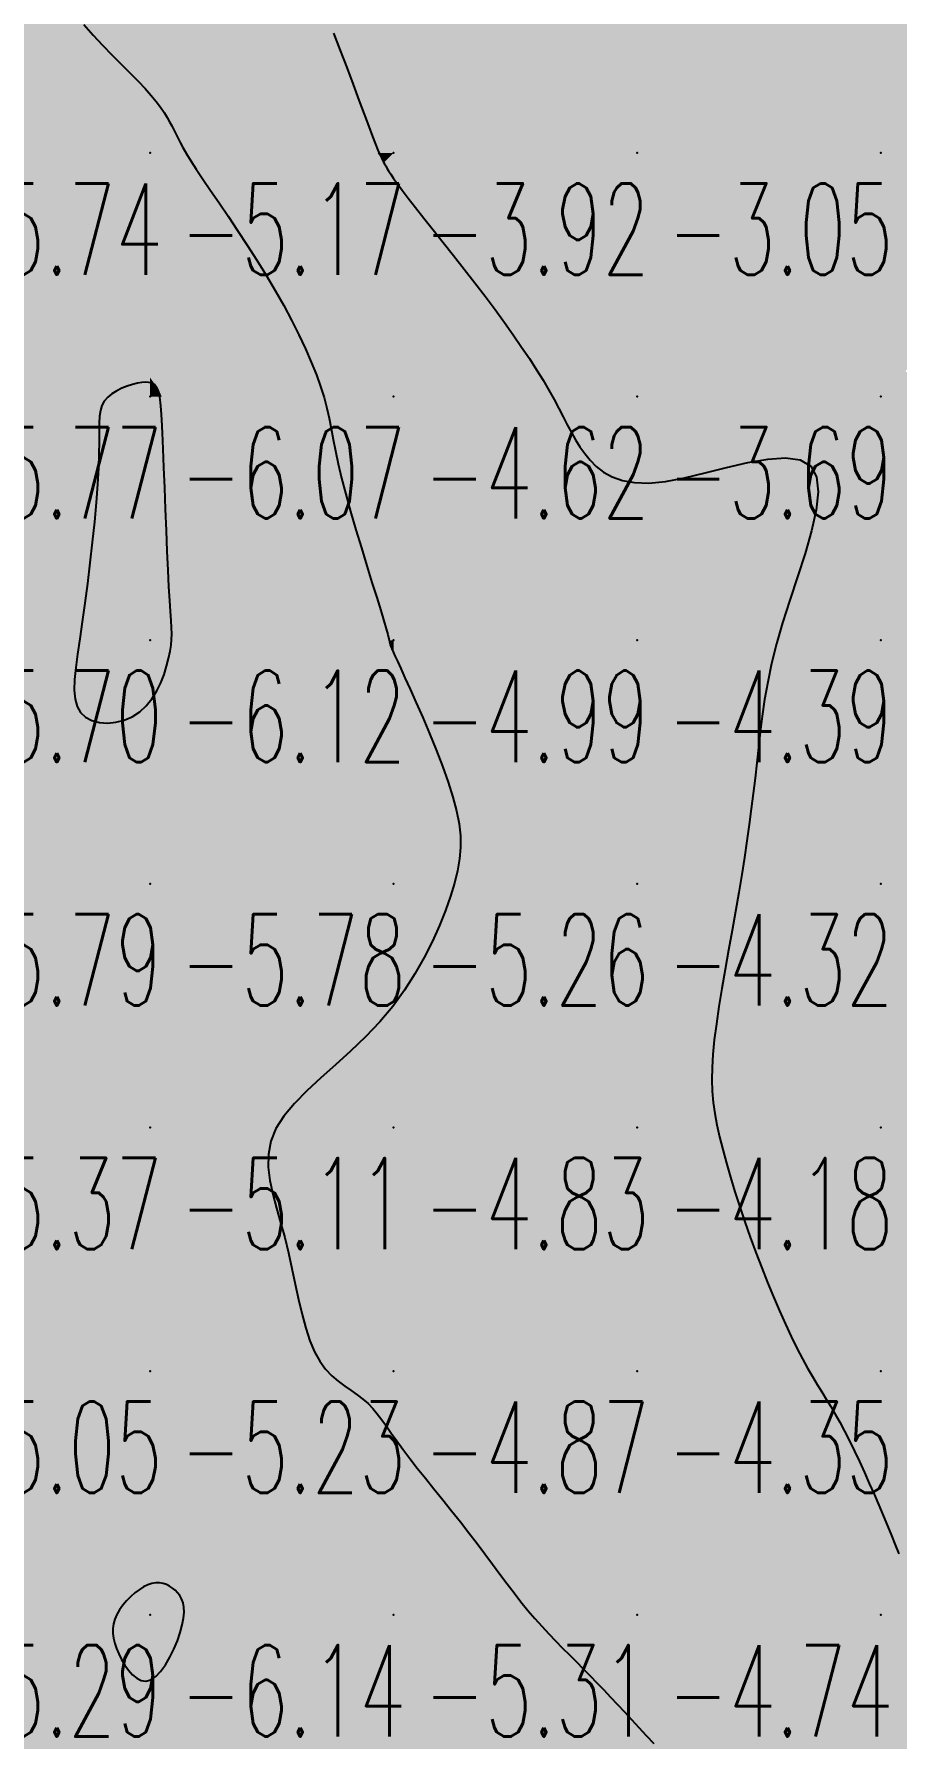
# Model space of a CAD drawing. Header units: millimetres. Extents: x 88261 to 90953, y 390274 to 392322.
# Drawn here: x 90015.5 to 90050.9, y 391822.1 to 391892.1 of the extents above; entities that cross this region are included whole.
import ezdxf
from ezdxf.enums import TextEntityAlignment as Align

# ---------------------------------------------------------------- set-up
doc = ezdxf.new("R2010")
doc.units = ezdxf.units.MM
doc.header["$LTSCALE"] = 25
for name, color, linetype in [('CN_03_00', 7, 'Continuous'), ('CN_04_00', 242, 'Continuous'), ('COTEAlt', 7, 'Continuous'), ('TN_COLORIAGE', 7, 'Continuous')]:
    doc.layers.add(name, color=color, linetype=linetype)
doc.styles.add('Simplex 1.0', font='Simplex.shx', dxfattribs={"width": 0.99, "height": 2.5})
doc.styles.get("Standard").update_dxf_attribs({"font": 'times.ttf'})

# ---------------------------------------------------------------- blocks, each defined once
blk = doc.blocks.new('COTE')
at = {"color": 0}
blk.add_point((0, 0), dxfattribs=at)
at = {"layer": 'COTEAlt'}
blk.add_attdef('ALT', text='', height=3.75, dxfattribs=at).set_placement((1.25, -1.25), align=Align.TOP_LEFT)

msp = doc.modelspace()

# ---------------------------------------------------------------- linework, layer by layer
at = {"layer": 'CN_03_00', "elevation": -4, "flags": 128}
msp.add_lwpolyline([(90027.784, 391892.158), (90028.06, 391891.449), (90028.329, 391890.741), (90028.585, 391890.055), (90028.823, 391889.409), (90029.038, 391888.826), (90029.225, 391888.324), (90029.379, 391887.917), (90029.503, 391887.599), (90029.603, 391887.356), (90029.682, 391887.174), (90029.745, 391887.039), (90029.796, 391886.939), (90029.84, 391886.859), (90029.881, 391886.787), (90029.925, 391886.709), (90029.977, 391886.617), (90030.044, 391886.506), (90030.133, 391886.366), (90030.251, 391886.191), (90030.405, 391885.974), (90030.601, 391885.708), (90030.846, 391885.386), (90031.144, 391885.003), (90031.489, 391884.566), (90031.871, 391884.085), (90032.281, 391883.569), (90032.708, 391883.029), (90033.145, 391882.473), (90033.58, 391881.912), (90034.005, 391881.355), (90034.412, 391880.811), (90034.798, 391880.281), (90035.162, 391879.769), (90035.504, 391879.274), (90035.822, 391878.799), (90036.115, 391878.344), (90036.382, 391877.911), (90036.623, 391877.501), (90036.838, 391877.115), (90037.031, 391876.751), (90037.209, 391876.407), (90037.378, 391876.08), (90037.545, 391875.768), (90037.716, 391875.469), (90037.897, 391875.179), (90038.095, 391874.897), (90038.316, 391874.623), (90038.571, 391874.365), (90038.871, 391874.134), (90039.225, 391873.94), (90039.645, 391873.794), (90040.141, 391873.708), (90040.724, 391873.692), (90041.406, 391873.757), (90042.187, 391873.905), (90043.037, 391874.107), (90043.916, 391874.327), (90044.786, 391874.528), (90045.605, 391874.671), (90046.336, 391874.72), (90046.938, 391874.639), (90047.371, 391874.389), (90047.609, 391873.946), (90047.672, 391873.331), (90047.593, 391872.579), (90047.404, 391871.724), (90047.139, 391870.8), (90046.831, 391869.841), (90046.512, 391868.881), (90046.216, 391867.954), (90045.967, 391867.086), (90045.767, 391866.277), (90045.607, 391865.519), (90045.48, 391864.804), (90045.379, 391864.123), (90045.297, 391863.468), (90045.225, 391862.83), (90045.158, 391862.203), (90045.088, 391861.578), (90045.013, 391860.951), (90044.933, 391860.316), (90044.847, 391859.669), (90044.753, 391859.007), (90044.65, 391858.324), (90044.538, 391857.616), (90044.415, 391856.878), (90044.281, 391856.11), (90044.141, 391855.32), (90043.998, 391854.521), (90043.857, 391853.726), (90043.724, 391852.947), (90043.603, 391852.197), (90043.498, 391851.487), (90043.414, 391850.831), (90043.356, 391850.237), (90043.323, 391849.696), (90043.316, 391849.196), (90043.332, 391848.723), (90043.373, 391848.265), (90043.436, 391847.809), (90043.522, 391847.343), (90043.631, 391846.853), (90043.761, 391846.33), (90043.91, 391845.777), (90044.078, 391845.197), (90044.261, 391844.598), (90044.459, 391843.983), (90044.67, 391843.359), (90044.892, 391842.731), (90045.123, 391842.103), (90045.361, 391841.482), (90045.604, 391840.873), (90045.849, 391840.28), (90046.094, 391839.709), (90046.337, 391839.166), (90046.576, 391838.654), (90046.807, 391838.179), (90047.029, 391837.748), (90047.239, 391837.361), (90047.44, 391837.012), (90047.633, 391836.69), (90047.822, 391836.385), (90048.007, 391836.088), (90048.192, 391835.787), (90048.378, 391835.474), (90048.569, 391835.137), (90048.765, 391834.77), (90048.966, 391834.375), (90049.169, 391833.957), (90049.373, 391833.524), (90049.577, 391833.079), (90049.777, 391832.63), (90049.974, 391832.18), (90050.164, 391831.737), (90050.346, 391831.305), (90050.521, 391830.886), (90050.686, 391830.484), (90050.843, 391830.1), (90050.99, 391829.737)], dxfattribs=at)
at = {"layer": 'CN_03_00', "elevation": -6, "flags": 128}
for points in [[(90020.095, 391864.545), (90020.327, 391864.835), (90020.524, 391865.156), (90020.689, 391865.494), (90020.823, 391865.838), (90020.931, 391866.176), (90021.013, 391866.495), (90021.073, 391866.784), (90021.112, 391867.035), (90021.134, 391867.266), (90021.14, 391867.497), (90021.134, 391867.751), (90021.117, 391868.05), (90021.092, 391868.415), (90021.061, 391868.868), (90021.027, 391869.431), (90020.992, 391870.116), (90020.957, 391870.899), (90020.922, 391871.746), (90020.887, 391872.623), (90020.852, 391873.497), (90020.819, 391874.333), (90020.788, 391875.098), (90020.758, 391875.758), (90020.73, 391876.288), (90020.704, 391876.696), (90020.679, 391877.001), (90020.654, 391877.22), (90020.629, 391877.37), (90020.603, 391877.47), (90020.576, 391877.536), (90020.547, 391877.587), (90020.515, 391877.636), (90020.476, 391877.685), (90020.428, 391877.73), (90020.366, 391877.769), (90020.288, 391877.8), (90020.188, 391877.82), (90020.064, 391877.825), (90019.913, 391877.814), (90019.732, 391877.784), (90019.529, 391877.735), (90019.313, 391877.667), (90019.094, 391877.581), (90018.881, 391877.476), (90018.684, 391877.353), (90018.511, 391877.213), (90018.373, 391877.055), (90018.276, 391876.878), (90018.214, 391876.673), (90018.179, 391876.432), (90018.164, 391876.143), (90018.16, 391875.796), (90018.158, 391875.383), (90018.152, 391874.892), (90018.132, 391874.314), (90018.093, 391873.644), (90018.036, 391872.898), (90017.963, 391872.096), (90017.877, 391871.26), (90017.782, 391870.411), (90017.68, 391869.57), (90017.575, 391868.758), (90017.468, 391867.995), (90017.365, 391867.3), (90017.273, 391866.673), (90017.199, 391866.114), (90017.152, 391865.621), (90017.14, 391865.191), (90017.171, 391864.824), (90017.254, 391864.516), (90017.396, 391864.268), (90017.603, 391864.076), (90017.865, 391863.941), (90018.168, 391863.862), (90018.498, 391863.838), (90018.842, 391863.87), (90019.187, 391863.958), (90019.52, 391864.1), (90019.826, 391864.296), (90020.095, 391864.545)], [(90018.807, 391827.055), (90018.754, 391826.863), (90018.728, 391826.669), (90018.727, 391826.472), (90018.751, 391826.27), (90018.799, 391826.063), (90018.87, 391825.849), (90018.964, 391825.626), (90019.078, 391825.396), (90019.211, 391825.169), (90019.361, 391824.958), (90019.525, 391824.774), (90019.702, 391824.631), (90019.888, 391824.54), (90020.082, 391824.514), (90020.282, 391824.566), (90020.484, 391824.702), (90020.684, 391824.913), (90020.878, 391825.181), (90021.06, 391825.49), (90021.226, 391825.825), (90021.37, 391826.169), (90021.488, 391826.506), (90021.575, 391826.82), (90021.627, 391827.098), (90021.647, 391827.34), (90021.638, 391827.549), (90021.603, 391827.731), (90021.546, 391827.887), (90021.471, 391828.022), (90021.38, 391828.139), (90021.278, 391828.242), (90021.167, 391828.334), (90021.048, 391828.412), (90020.92, 391828.474), (90020.784, 391828.518), (90020.64, 391828.542), (90020.488, 391828.542), (90020.327, 391828.516), (90020.158, 391828.461), (90019.98, 391828.376), (90019.799, 391828.265), (90019.619, 391828.13), (90019.443, 391827.976), (90019.278, 391827.806), (90019.127, 391827.626), (90018.996, 391827.438), (90018.888, 391827.246), (90018.807, 391827.055)]]:
    msp.add_lwpolyline(points, close=True, dxfattribs=at)
at = {"layer": 'CN_04_00', "elevation": -5, "flags": 128}
msp.add_lwpolyline([(90017.527, 391892.514), (90017.909, 391892.08), (90018.303, 391891.66), (90018.696, 391891.258), (90019.079, 391890.877), (90019.44, 391890.518), (90019.767, 391890.186), (90020.051, 391889.88), (90020.294, 391889.601), (90020.501, 391889.346), (90020.676, 391889.113), (90020.823, 391888.898), (90020.947, 391888.701), (90021.052, 391888.518), (90021.143, 391888.348), (90021.224, 391888.186), (90021.302, 391888.025), (90021.386, 391887.856), (90021.483, 391887.67), (90021.6, 391887.457), (90021.745, 391887.208), (90021.925, 391886.915), (90022.149, 391886.568), (90022.421, 391886.161), (90022.735, 391885.699), (90023.083, 391885.19), (90023.456, 391884.642), (90023.845, 391884.063), (90024.241, 391883.461), (90024.636, 391882.844), (90025.021, 391882.22), (90025.389, 391881.596), (90025.736, 391880.978), (90026.06, 391880.37), (90026.358, 391879.777), (90026.629, 391879.203), (90026.87, 391878.654), (90027.079, 391878.134), (90027.254, 391877.647), (90027.394, 391877.196), (90027.506, 391876.768), (90027.6, 391876.35), (90027.685, 391875.926), (90027.769, 391875.483), (90027.863, 391875.006), (90027.974, 391874.48), (90028.113, 391873.891), (90028.285, 391873.232), (90028.483, 391872.518), (90028.699, 391871.776), (90028.924, 391871.027), (90029.147, 391870.297), (90029.361, 391869.61), (90029.554, 391868.988), (90029.718, 391868.457), (90029.847, 391868.033), (90029.942, 391867.709), (90030.01, 391867.47), (90030.055, 391867.302), (90030.083, 391867.189), (90030.098, 391867.117), (90030.106, 391867.073), (90030.113, 391867.04), (90030.123, 391867.005), (90030.142, 391866.956), (90030.174, 391866.88), (90030.225, 391866.767), (90030.299, 391866.604), (90030.402, 391866.38), (90030.539, 391866.083), (90030.714, 391865.7), (90030.93, 391865.226), (90031.178, 391864.674), (90031.446, 391864.064), (90031.723, 391863.413), (90031.997, 391862.743), (90032.257, 391862.07), (90032.49, 391861.416), (90032.686, 391860.798), (90032.835, 391860.23), (90032.935, 391859.705), (90032.988, 391859.21), (90032.996, 391858.732), (90032.958, 391858.259), (90032.877, 391857.776), (90032.753, 391857.272), (90032.588, 391856.733), (90032.383, 391856.15), (90032.135, 391855.53), (90031.844, 391854.881), (90031.508, 391854.215), (90031.126, 391853.541), (90030.694, 391852.869), (90030.213, 391852.208), (90029.68, 391851.569), (90029.098, 391850.959), (90028.485, 391850.376), (90027.864, 391849.815), (90027.256, 391849.273), (90026.686, 391848.744), (90026.174, 391848.224), (90025.743, 391847.708), (90025.417, 391847.193), (90025.21, 391846.674), (90025.111, 391846.148), (90025.103, 391845.613), (90025.166, 391845.067), (90025.284, 391844.507), (90025.437, 391843.932), (90025.607, 391843.338), (90025.778, 391842.724), (90025.934, 391842.09), (90026.077, 391841.445), (90026.213, 391840.801), (90026.349, 391840.171), (90026.49, 391839.566), (90026.641, 391839), (90026.81, 391838.482), (90027.001, 391838.027), (90027.219, 391837.642), (90027.458, 391837.319), (90027.713, 391837.049), (90027.977, 391836.819), (90028.244, 391836.62), (90028.505, 391836.439), (90028.756, 391836.267), (90028.989, 391836.092), (90029.2, 391835.905), (90029.395, 391835.702), (90029.58, 391835.481), (90029.763, 391835.24), (90029.952, 391834.976), (90030.154, 391834.688), (90030.376, 391834.374), (90030.626, 391834.03), (90030.909, 391833.657), (90031.221, 391833.258), (90031.555, 391832.838), (90031.906, 391832.402), (90032.266, 391831.956), (90032.63, 391831.503), (90032.99, 391831.05), (90033.341, 391830.601), (90033.677, 391830.161), (90033.999, 391829.731), (90034.31, 391829.312), (90034.611, 391828.905), (90034.905, 391828.511), (90035.193, 391828.131), (90035.478, 391827.766), (90035.761, 391827.417), (90036.045, 391827.084), (90036.33, 391826.765), (90036.616, 391826.458), (90036.901, 391826.16), (90037.186, 391825.87), (90037.47, 391825.585), (90037.753, 391825.302), (90038.035, 391825.019), (90038.315, 391824.734), (90038.595, 391824.446), (90038.875, 391824.154), (90039.157, 391823.858), (90039.441, 391823.557), (90039.728, 391823.25), (90040.02, 391822.936), (90040.317, 391822.615), (90040.619, 391822.286), (90040.925, 391821.951)], dxfattribs=at)
at = {"layer": 'TN_COLORIAGE', "color": 141}
for points in [[(90010.249, 391887.239, -5), (90016.354, 391893.345, -5), (90010.249, 391897.239, -5), (90015.398, 391897.239, -5)], [(90010.249, 391887.239, -5), (90016.354, 391893.345, -5), (90020.249, 391887.239, -5), (90020.249, 391889.882, -5)], [(90021.25, 391888.241, -5.17), (90020.249, 391889.882, -5.17), (90020.249, 391887.239, -5.17)], [(90021.25, 391888.241, -5.17), (90021.606, 391887.239, -5.17), (90020.249, 391887.239, -5.17)], [(90017.907, 391877.239, -5.17), (90020.249, 391878.02, -5.17), (90010.249, 391877.239, -5.17), (90020.249, 391887.239, -5.17)], [(90010.249, 391887.239, -5.17), (90010.249, 391877.239, -5.17), (90020.249, 391887.239, -5.17)], [(90020.249, 391878.02, -5), (90020.575, 391877.566, -5), (90020.249, 391887.239, -5), (90025.219, 391882.21, -5)], [(90025.219, 391882.21, -5.17), (90021.606, 391887.239, -5.17), (90020.249, 391887.239, -5.17)], [(90020.734, 391877.239, -5), (90027.644, 391877.239, -5), (90020.575, 391877.566, -5), (90025.219, 391882.21, -5)], [(90017.907, 391877.239, -5.698), (90018.361, 391875.351, -5.698), (90010.249, 391877.239, -5.698), (90010.249, 391867.239, -5.698)], [(90020.734, 391877.239, -5), (90021.035, 391868.026, -5), (90027.644, 391877.239, -5), (90027.727, 391874.717, -5)], [(90018.361, 391875.351, -5.698), (90017.445, 391867.239, -5.698), (90010.249, 391867.239, -5.698)], [(90021.288, 391867.239, -5), (90030.127, 391867.239, -5), (90021.035, 391868.026, -5), (90027.727, 391874.717, -5)], [(90016.671, 391863.662, -5.698), (90017.445, 391867.239, -5.698), (90010.249, 391857.239, -5.698), (90010.249, 391867.239, -5.698)], [(90020.249, 391863.719, -5), (90021.288, 391867.239, -5), (90020.249, 391857.239, -5), (90030.127, 391867.239, -5)], [(90030.127, 391867.239, -5.784), (90030.076, 391867.066, -5.784), (90020.249, 391857.239, -5.784)], [(90020.249, 391857.239, -5), (90030.076, 391867.066, -5), (90030.249, 391857.239, -5), (90030.249, 391866.733, -5)], [(90033.213, 391860.203, -5.258), (90030.249, 391866.733, -5.258), (90030.249, 391857.239, -5.258)], [(90016.671, 391863.662, -5.784), (90020.249, 391863.719, -5.784), (90010.249, 391857.239, -5.784), (90020.249, 391857.239, -5.784)], [(90033.017, 391857.239, -5.258), (90033.213, 391860.203, -5.258), (90030.249, 391857.239, -5.258)], [(90010.249, 391857.239, -5.784), (90010.249, 391847.239, -5.784), (90020.249, 391857.239, -5.784)], [(90010.249, 391847.239, -5.784), (90020.249, 391847.239, -5.784), (90020.249, 391857.239, -5.784)], [(90030.249, 391857.239, -5), (90030.249, 391851.234, -5), (90020.249, 391847.239, -5), (90024.069, 391847.239, -5)], [(90020.249, 391857.239, -5.258), (90020.249, 391847.239, -5.258), (90030.249, 391857.239, -5.258)], [(90033.017, 391857.239, -5.258), (90030.249, 391851.234, -5.258), (90030.249, 391857.239, -5.258)], [(90010.249, 391847.239, -5.106), (90010.249, 391837.239, -5.106), (90020.249, 391847.239, -5.106)], [(90010.249, 391837.239, -5.106), (90020.249, 391837.239, -5.106), (90020.249, 391847.239, -5.106)], [(90020.249, 391837.239, -5), (90025.976, 391842.966, -5), (90020.249, 391847.239, -5), (90024.069, 391847.239, -5)], [(90025.976, 391842.966, -5.23), (90026.695, 391837.239, -5.23), (90020.249, 391837.239, -5.23)], [(90010.249, 391837.239, -5.23), (90010.249, 391827.239, -5.23), (90020.249, 391837.239, -5.23)], [(90018.585, 391827.239, -5.23), (90020.249, 391828.793, -5.23), (90010.249, 391827.239, -5.23), (90020.249, 391837.239, -5.23)], [(90020.249, 391828.793, -5), (90021.365, 391828.355, -5), (90020.249, 391837.239, -5), (90029.248, 391836.238, -5)], [(90029.248, 391836.238, -5.23), (90026.695, 391837.239, -5.23), (90020.249, 391837.239, -5.23)], [(90021.959, 391827.239, -5), (90021.365, 391828.355, -5), (90030.249, 391827.239, -5), (90029.248, 391836.238, -5)], [(90029.248, 391836.238, -5.314), (90030.249, 391834.36, -5.314), (90030.249, 391827.239, -5.314)], [(90033.511, 391830.502, -5.314), (90030.249, 391834.36, -5.314), (90030.249, 391827.239, -5.314)], [(90033.511, 391830.502, -5.314), (90035.751, 391827.239, -5.314), (90030.249, 391827.239, -5.314)], [(90018.585, 391827.239, -5.205), (90018.737, 391825.728, -5.205), (90010.249, 391827.239, -5.205), (90010.249, 391817.239, -5.205)], [(90020.249, 391817.239, -5.314), (90030.249, 391817.239, -5.314), (90030.249, 391827.239, -5.314)], [(90020.249, 391823.607, -5.314), (90021.959, 391827.239, -5.314), (90020.249, 391817.239, -5.314), (90030.249, 391827.239, -5.314)], [(90030.249, 391817.239, -5), (90038.052, 391825.043, -5), (90030.249, 391827.239, -5), (90035.751, 391827.239, -5)], [(90020.249, 391823.607, -5.205), (90018.737, 391825.728, -5.205), (90020.249, 391817.239, -5.205), (90010.249, 391817.239, -5.205)], [(90030.249, 391817.239, -5), (90038.052, 391825.043, -5), (90040.249, 391817.239, -5), (90040.249, 391822.701, -5)], [(90042.852, 391819.843, -5.309), (90040.249, 391822.701, -5.309), (90040.249, 391817.239, -5.309)]]:
    msp.add_solid(points, dxfattribs=at)
at = {"layer": 'TN_COLORIAGE', "color": 131}
for points in [[(90020.249, 391889.882, -4.526), (90016.354, 391893.345, -4.526), (90020.249, 391897.239, -4.526)], [(90020.249, 391889.882, -4), (90021.25, 391888.241, -4), (90020.249, 391897.239, -4), (90027.139, 391894.129, -4)], [(90021.606, 391887.239, -4), (90029.587, 391887.239, -4), (90021.25, 391888.241, -4), (90027.139, 391894.129, -4)], [(90021.606, 391887.239, -4), (90025.219, 391882.21, -4), (90029.587, 391887.239, -4), (90029.863, 391886.854, -4)], [(90027.644, 391877.239, -4), (90025.219, 391882.21, -4), (90030.249, 391877.239, -4), (90029.863, 391886.854, -4)], [(90029.863, 391886.854, -4.623), (90030.249, 391886.064, -4.623), (90030.249, 391877.239, -4.623)], [(90034.216, 391881.206, -4.623), (90030.249, 391886.064, -4.623), (90030.249, 391877.239, -4.623)], [(90034.216, 391881.206, -4.623), (90036.918, 391877.239, -4.623), (90030.249, 391877.239, -4.623)], [(90027.644, 391877.239, -4.623), (90027.727, 391874.717, -4.623), (90030.249, 391877.239, -4.623)], [(90030.127, 391867.239, -4.623), (90027.727, 391874.717, -4.623), (90030.249, 391867.239, -4.623), (90030.249, 391877.239, -4.623)], [(90030.249, 391867.239, -4), (90037.851, 391874.841, -4), (90030.249, 391877.239, -4), (90036.918, 391877.239, -4)], [(90040.249, 391872.78, -4.387), (90049.588, 391876.578, -4.387), (90040.249, 391867.239, -4.387)], [(90045.628, 391867.239, -4.387), (90049.588, 391876.578, -4.387), (90040.249, 391867.239, -4.387)], [(90030.249, 391867.239, -4), (90037.851, 391874.841, -4), (90040.249, 391867.239, -4), (90040.249, 391872.78, -4)], [(90030.076, 391867.066, -4.986), (90030.127, 391867.239, -4.986), (90030.249, 391867.239, -4.986)], [(90030.249, 391866.733, -4.986), (90030.076, 391867.066, -4.986), (90030.249, 391867.239, -4.986)], [(90030.249, 391866.733, -4.387), (90033.213, 391860.203, -4.387), (90030.249, 391867.239, -4.387), (90040.249, 391867.239, -4.387)], [(90033.213, 391860.203, -4.325), (90033.017, 391857.239, -4.325), (90040.249, 391867.239, -4.325), (90040.249, 391857.239, -4.325)], [(90040.249, 391867.239, -4), (90045.628, 391867.239, -4), (90040.249, 391857.239, -4), (90045.195, 391862.185, -4)], [(90044.54, 391857.239, -4.325), (90045.195, 391862.185, -4.325), (90040.249, 391857.239, -4.325)], [(90030.249, 391851.234, -4.325), (90033.017, 391857.239, -4.325), (90030.249, 391847.239, -4.325), (90040.249, 391857.239, -4.325)], [(90030.249, 391847.239, -4.325), (90040.249, 391847.239, -4.325), (90040.249, 391857.239, -4.325)], [(90040.249, 391857.239, -4), (90044.54, 391857.239, -4), (90040.249, 391847.239, -4), (90043.136, 391850.127, -4)], [(90024.069, 391847.239, -4.828), (90030.249, 391851.234, -4.828), (90030.249, 391847.239, -4.828)], [(90043.136, 391850.127, -4.176), (90043.401, 391847.239, -4.176), (90040.249, 391847.239, -4.176)], [(90024.069, 391847.239, -4.828), (90025.976, 391842.966, -4.828), (90030.249, 391847.239, -4.828)], [(90026.695, 391837.239, -4.828), (90025.976, 391842.966, -4.828), (90030.249, 391837.239, -4.828), (90030.249, 391847.239, -4.828)], [(90030.249, 391847.239, -4.176), (90030.249, 391837.239, -4.176), (90040.249, 391847.239, -4.176)], [(90030.249, 391837.239, -4.176), (90040.249, 391837.239, -4.176), (90040.249, 391847.239, -4.176)], [(90040.249, 391837.239, -4), (90045.045, 391842.035, -4), (90040.249, 391847.239, -4), (90043.401, 391847.239, -4)], [(90045.045, 391842.035, -4.351), (90047.156, 391837.239, -4.351), (90040.249, 391837.239, -4.351)], [(90026.695, 391837.239, -4.873), (90029.248, 391836.238, -4.873), (90030.249, 391837.239, -4.873)], [(90030.249, 391834.36, -4.873), (90029.248, 391836.238, -4.873), (90030.249, 391837.239, -4.873)], [(90030.249, 391834.36, -4.351), (90033.511, 391830.502, -4.351), (90030.249, 391837.239, -4.351), (90040.249, 391837.239, -4.351)], [(90035.751, 391827.239, -4.351), (90033.511, 391830.502, -4.351), (90040.249, 391827.239, -4.351), (90040.249, 391837.239, -4.351)], [(90040.249, 391827.239, -4), (90048.502, 391835.493, -4), (90040.249, 391837.239, -4), (90047.156, 391837.239, -4)], [(90040.249, 391827.239, -4), (90048.502, 391835.493, -4), (90050.249, 391827.239, -4), (90050.249, 391831.613, -4)], [(90051.486, 391828.477, -4.122), (90050.249, 391831.613, -4.122), (90050.249, 391827.239, -4.122)], [(90051.486, 391828.477, -4.122), (90052.046, 391827.239, -4.122), (90050.249, 391827.239, -4.122)], [(90035.751, 391827.239, -4.743), (90038.052, 391825.043, -4.743), (90040.249, 391827.239, -4.743)], [(90040.249, 391822.701, -4.743), (90038.052, 391825.043, -4.743), (90040.249, 391827.239, -4.743)], [(90040.249, 391822.701, -4.122), (90042.852, 391819.843, -4.122), (90040.249, 391827.239, -4.122), (90050.249, 391827.239, -4.122)], [(90044.144, 391817.239, -4.122), (90042.852, 391819.843, -4.122), (90050.249, 391817.239, -4.122), (90050.249, 391827.239, -4.122)], [(90050.249, 391817.239, -4), (90055.051, 391822.042, -4), (90050.249, 391827.239, -4), (90052.046, 391827.239, -4)]]:
    msp.add_solid(points, dxfattribs=at)
at = {"layer": 'TN_COLORIAGE', "color": 121}
for points in [[(90029.587, 391887.239, -3.472), (90027.139, 391894.129, -3.472), (90030.249, 391887.239, -3.472), (90030.249, 391897.239, -3.472)], [(90030.249, 391887.239, -3), (90040.218, 391897.209, -3), (90030.249, 391897.239, -3), (90040.189, 391897.239, -3)], [(90030.249, 391887.239, -3), (90040.218, 391897.209, -3), (90040.249, 391887.239, -3), (90040.249, 391896.729, -3)], [(90050.249, 391897.239, -3), (90040.315, 391897.239, -3), (90040.249, 391887.239, -3), (90040.249, 391896.729, -3)], [(90040.249, 391887.239, -3.425), (90050.249, 391887.239, -3.425), (90050.249, 391897.239, -3.425)], [(90055.007, 391891.998, -3.425), (90056.128, 391897.239, -3.425), (90050.249, 391887.239, -3.425), (90050.249, 391897.239, -3.425)], [(90056.249, 391887.239, -3.634), (90055.007, 391891.998, -3.634), (90050.249, 391887.239, -3.634)], [(90029.587, 391887.239, -3.917), (90029.863, 391886.854, -3.917), (90030.249, 391887.239, -3.917)], [(90030.249, 391886.064, -3.917), (90029.863, 391886.854, -3.917), (90030.249, 391887.239, -3.917)], [(90030.249, 391886.064, -3.052), (90034.216, 391881.206, -3.052), (90030.249, 391887.239, -3.052), (90040.249, 391887.239, -3.052)], [(90036.918, 391877.239, -3.052), (90034.216, 391881.206, -3.052), (90040.249, 391877.239, -3.052), (90040.249, 391887.239, -3.052)], [(90040.249, 391877.239, -3.634), (90050.249, 391877.239, -3.634), (90050.249, 391887.239, -3.634)], [(90040.249, 391887.239, -3.634), (90040.249, 391877.239, -3.634), (90050.249, 391887.239, -3.634)], [(90051.258, 391878.248, -3.634), (90056.249, 391887.239, -3.634), (90050.249, 391877.239, -3.634), (90050.249, 391887.239, -3.634)], [(90060.249, 391877.692, -3.973), (90051.258, 391878.248, -3.973), (90060.249, 391877.239, -3.973), (90050.249, 391877.239, -3.973)], [(90036.918, 391877.239, -3.689), (90037.851, 391874.841, -3.689), (90040.249, 391877.239, -3.689)], [(90040.249, 391872.78, -3.689), (90037.851, 391874.841, -3.689), (90040.249, 391877.239, -3.689)], [(90049.588, 391876.578, -3.689), (90040.249, 391872.78, -3.689), (90050.249, 391877.239, -3.689), (90040.249, 391877.239, -3.689)], [(90049.588, 391876.578, -3.668), (90045.628, 391867.239, -3.668), (90050.249, 391877.239, -3.668), (90050.249, 391867.239, -3.668)], [(90050.249, 391867.239, -3.988), (90060.249, 391867.239, -3.988), (90060.249, 391877.239, -3.988)], [(90050.249, 391877.239, -3.988), (90050.249, 391867.239, -3.988), (90060.249, 391877.239, -3.988)], [(90045.195, 391862.185, -3.568), (90044.54, 391857.239, -3.568), (90050.249, 391867.239, -3.568), (90050.249, 391857.239, -3.568)], [(90045.195, 391862.185, -3.668), (90045.628, 391867.239, -3.668), (90050.249, 391867.239, -3.668)], [(90050.249, 391857.239, -3.945), (90060.249, 391857.239, -3.945), (90060.249, 391867.239, -3.945)], [(90050.249, 391867.239, -3.945), (90050.249, 391857.239, -3.945), (90060.249, 391867.239, -3.945)], [(90043.401, 391847.239, -3.568), (90043.136, 391850.127, -3.568), (90050.249, 391847.239, -3.568), (90050.249, 391857.239, -3.568)], [(90043.136, 391850.127, -3.568), (90044.54, 391857.239, -3.568), (90050.249, 391857.239, -3.568)], [(90050.249, 391857.239, -3.441), (90050.249, 391847.239, -3.441), (90060.249, 391857.239, -3.441)], [(90050.249, 391847.239, -3.441), (90060.249, 391847.239, -3.441), (90060.249, 391857.239, -3.441)], [(90043.401, 391847.239, -3.619), (90045.045, 391842.035, -3.619), (90050.249, 391847.239, -3.619)], [(90047.156, 391837.239, -3.619), (90045.045, 391842.035, -3.619), (90050.249, 391837.239, -3.619), (90050.249, 391847.239, -3.619)], [(90050.249, 391837.239, -3.13), (90060.249, 391837.239, -3.13), (90060.249, 391847.239, -3.13)], [(90050.249, 391847.239, -3.13), (90050.249, 391837.239, -3.13), (90060.249, 391847.239, -3.13)], [(90047.156, 391837.239, -3.843), (90048.502, 391835.493, -3.843), (90050.249, 391837.239, -3.843)], [(90050.249, 391831.613, -3.843), (90048.502, 391835.493, -3.843), (90050.249, 391837.239, -3.843)], [(90050.249, 391831.613, -3.134), (90051.486, 391828.477, -3.134), (90050.249, 391837.239, -3.134), (90060.249, 391837.239, -3.134)]]:
    msp.add_solid(points, dxfattribs=at)
at = {"layer": 'TN_COLORIAGE', "color": 151}
for points in [[(90020.249, 391878.02, -6.07), (90017.907, 391877.239, -6.07), (90020.249, 391877.239, -6.07)], [(90020.575, 391877.566, -6.07), (90020.249, 391878.02, -6.07), (90020.249, 391877.239, -6.07)], [(90020.575, 391877.566, -6.07), (90020.734, 391877.239, -6.07), (90020.249, 391877.239, -6.07)], [(90020.249, 391867.239, -6), (90017.445, 391867.239, -6), (90020.249, 391877.239, -6), (90018.361, 391875.351, -6)], [(90018.361, 391875.351, -6.07), (90017.907, 391877.239, -6.07), (90020.249, 391877.239, -6.07)], [(90020.249, 391867.239, -6), (90021.035, 391868.026, -6), (90020.249, 391877.239, -6), (90020.734, 391877.239, -6)], [(90021.035, 391868.026, -6.118), (90021.288, 391867.239, -6.118), (90020.249, 391867.239, -6.118)], [(90017.445, 391867.239, -6.118), (90016.671, 391863.662, -6.118), (90020.249, 391867.239, -6.118)], [(90020.249, 391863.719, -6.118), (90016.671, 391863.662, -6.118), (90020.249, 391867.239, -6.118)], [(90021.288, 391867.239, -6.118), (90020.249, 391863.719, -6.118), (90020.249, 391867.239, -6.118)], [(90020.249, 391828.793, -6.142), (90018.585, 391827.239, -6.142), (90020.249, 391827.239, -6.142)], [(90021.365, 391828.355, -6.142), (90020.249, 391828.793, -6.142), (90020.249, 391827.239, -6.142)], [(90021.365, 391828.355, -6.142), (90021.959, 391827.239, -6.142), (90020.249, 391827.239, -6.142)], [(90018.737, 391825.728, -6.142), (90018.585, 391827.239, -6.142), (90020.249, 391827.239, -6.142)], [(90018.737, 391825.728, -6.142), (90020.249, 391823.607, -6.142), (90020.249, 391827.239, -6.142)], [(90021.959, 391827.239, -6.142), (90020.249, 391823.607, -6.142), (90020.249, 391827.239, -6.142)]]:
    msp.add_solid(points, dxfattribs=at)

# ---------------------------------------------------------------- block references
at = {"layer": 'COTEAlt'}
ref = msp.add_blockref('COTE', (90010.249, 391887.239), dxfattribs=at)
ref.add_attrib('ALT', '-5.74', dxfattribs={"height": 3.75, "style": 'Simplex 1.0', "width": 0.6}).set_placement((90011.499, 391885.989), align=Align.TOP_LEFT)
ref = msp.add_blockref('COTE', (90020.249, 391887.239), dxfattribs=at)
ref.add_attrib('ALT', '-5.17', dxfattribs={"height": 3.75, "style": 'Simplex 1.0', "width": 0.6}).set_placement((90021.499, 391885.989), align=Align.TOP_LEFT)
ref = msp.add_blockref('COTE', (90030.249, 391887.239), dxfattribs=at)
ref.add_attrib('ALT', '-3.92', dxfattribs={"height": 3.75, "style": 'Simplex 1.0', "width": 0.6}).set_placement((90031.499, 391885.989), align=Align.TOP_LEFT)
ref = msp.add_blockref('COTE', (90040.249, 391887.239), dxfattribs=at)
ref.add_attrib('ALT', '-3.05', dxfattribs={"height": 3.75, "style": 'Simplex 1.0', "width": 0.6}).set_placement((90041.499, 391885.989), align=Align.TOP_LEFT)
ref = msp.add_blockref('COTE', (90050.249, 391887.239), dxfattribs=at)
ref.add_attrib('ALT', '-3.63', dxfattribs={"height": 3.75, "style": 'Simplex 1.0', "width": 0.6}).set_placement((90051.499, 391885.989), align=Align.TOP_LEFT)
ref = msp.add_blockref('COTE', (90010.249, 391877.239), dxfattribs=at)
ref.add_attrib('ALT', '-5.77', dxfattribs={"height": 3.75, "style": 'Simplex 1.0', "width": 0.6}).set_placement((90011.499, 391875.989), align=Align.TOP_LEFT)
ref = msp.add_blockref('COTE', (90020.249, 391877.239), dxfattribs=at)
ref.add_attrib('ALT', '-6.07', dxfattribs={"height": 3.75, "style": 'Simplex 1.0', "width": 0.6}).set_placement((90021.499, 391875.989), align=Align.TOP_LEFT)
ref = msp.add_blockref('COTE', (90030.249, 391877.239), dxfattribs=at)
ref.add_attrib('ALT', '-4.62', dxfattribs={"height": 3.75, "style": 'Simplex 1.0', "width": 0.6}).set_placement((90031.499, 391875.989), align=Align.TOP_LEFT)
ref = msp.add_blockref('COTE', (90040.249, 391877.239), dxfattribs=at)
ref.add_attrib('ALT', '-3.69', dxfattribs={"height": 3.75, "style": 'Simplex 1.0', "width": 0.6}).set_placement((90041.499, 391875.989), align=Align.TOP_LEFT)
ref = msp.add_blockref('COTE', (90050.249, 391877.239), dxfattribs=at)
ref.add_attrib('ALT', '-3.97', dxfattribs={"height": 3.75, "style": 'Simplex 1.0', "width": 0.6}).set_placement((90051.499, 391875.989), align=Align.TOP_LEFT)
ref = msp.add_blockref('COTE', (90010.249, 391867.239), dxfattribs=at)
ref.add_attrib('ALT', '-5.70', dxfattribs={"height": 3.75, "style": 'Simplex 1.0', "width": 0.6}).set_placement((90011.499, 391865.989), align=Align.TOP_LEFT)
ref = msp.add_blockref('COTE', (90020.249, 391867.239), dxfattribs=at)
ref.add_attrib('ALT', '-6.12', dxfattribs={"height": 3.75, "style": 'Simplex 1.0', "width": 0.6}).set_placement((90021.499, 391865.989), align=Align.TOP_LEFT)
ref = msp.add_blockref('COTE', (90030.249, 391867.239), dxfattribs=at)
ref.add_attrib('ALT', '-4.99', dxfattribs={"height": 3.75, "style": 'Simplex 1.0', "width": 0.6}).set_placement((90031.499, 391865.989), align=Align.TOP_LEFT)
ref = msp.add_blockref('COTE', (90040.249, 391867.239), dxfattribs=at)
ref.add_attrib('ALT', '-4.39', dxfattribs={"height": 3.75, "style": 'Simplex 1.0', "width": 0.6}).set_placement((90041.499, 391865.989), align=Align.TOP_LEFT)
ref = msp.add_blockref('COTE', (90050.249, 391867.239), dxfattribs=at)
ref.add_attrib('ALT', '-3.67', dxfattribs={"height": 3.75, "style": 'Simplex 1.0', "width": 0.6}).set_placement((90051.499, 391865.989), align=Align.TOP_LEFT)
ref = msp.add_blockref('COTE', (90010.249, 391857.239), dxfattribs=at)
ref.add_attrib('ALT', '-5.79', dxfattribs={"height": 3.75, "style": 'Simplex 1.0', "width": 0.6}).set_placement((90011.499, 391855.989), align=Align.TOP_LEFT)
ref = msp.add_blockref('COTE', (90020.249, 391857.239), dxfattribs=at)
ref.add_attrib('ALT', '-5.78', dxfattribs={"height": 3.75, "style": 'Simplex 1.0', "width": 0.6}).set_placement((90021.499, 391855.989), align=Align.TOP_LEFT)
ref = msp.add_blockref('COTE', (90030.249, 391857.239), dxfattribs=at)
ref.add_attrib('ALT', '-5.26', dxfattribs={"height": 3.75, "style": 'Simplex 1.0', "width": 0.6}).set_placement((90031.499, 391855.989), align=Align.TOP_LEFT)
ref = msp.add_blockref('COTE', (90040.249, 391857.239), dxfattribs=at)
ref.add_attrib('ALT', '-4.32', dxfattribs={"height": 3.75, "style": 'Simplex 1.0', "width": 0.6}).set_placement((90041.499, 391855.989), align=Align.TOP_LEFT)
ref = msp.add_blockref('COTE', (90050.249, 391857.239), dxfattribs=at)
ref.add_attrib('ALT', '-3.57', dxfattribs={"height": 3.75, "style": 'Simplex 1.0', "width": 0.6}).set_placement((90051.499, 391855.989), align=Align.TOP_LEFT)
ref = msp.add_blockref('COTE', (90010.249, 391847.239), dxfattribs=at)
ref.add_attrib('ALT', '-5.37', dxfattribs={"height": 3.75, "style": 'Simplex 1.0', "width": 0.6}).set_placement((90011.499, 391845.989), align=Align.TOP_LEFT)
ref = msp.add_blockref('COTE', (90020.249, 391847.239), dxfattribs=at)
ref.add_attrib('ALT', '-5.11', dxfattribs={"height": 3.75, "style": 'Simplex 1.0', "width": 0.6}).set_placement((90021.499, 391845.989), align=Align.TOP_LEFT)
ref = msp.add_blockref('COTE', (90030.249, 391847.239), dxfattribs=at)
ref.add_attrib('ALT', '-4.83', dxfattribs={"height": 3.75, "style": 'Simplex 1.0', "width": 0.6}).set_placement((90031.499, 391845.989), align=Align.TOP_LEFT)
ref = msp.add_blockref('COTE', (90040.249, 391847.239), dxfattribs=at)
ref.add_attrib('ALT', '-4.18', dxfattribs={"height": 3.75, "style": 'Simplex 1.0', "width": 0.6}).set_placement((90041.499, 391845.989), align=Align.TOP_LEFT)
ref = msp.add_blockref('COTE', (90050.249, 391847.239), dxfattribs=at)
ref.add_attrib('ALT', '-3.62', dxfattribs={"height": 3.75, "style": 'Simplex 1.0', "width": 0.6}).set_placement((90051.499, 391845.989), align=Align.TOP_LEFT)
ref = msp.add_blockref('COTE', (90010.249, 391837.239), dxfattribs=at)
ref.add_attrib('ALT', '-5.05', dxfattribs={"height": 3.75, "style": 'Simplex 1.0', "width": 0.6}).set_placement((90011.499, 391835.989), align=Align.TOP_LEFT)
ref = msp.add_blockref('COTE', (90020.249, 391837.239), dxfattribs=at)
ref.add_attrib('ALT', '-5.23', dxfattribs={"height": 3.75, "style": 'Simplex 1.0', "width": 0.6}).set_placement((90021.499, 391835.989), align=Align.TOP_LEFT)
ref = msp.add_blockref('COTE', (90030.249, 391837.239), dxfattribs=at)
ref.add_attrib('ALT', '-4.87', dxfattribs={"height": 3.75, "style": 'Simplex 1.0', "width": 0.6}).set_placement((90031.499, 391835.989), align=Align.TOP_LEFT)
ref = msp.add_blockref('COTE', (90040.249, 391837.239), dxfattribs=at)
ref.add_attrib('ALT', '-4.35', dxfattribs={"height": 3.75, "style": 'Simplex 1.0', "width": 0.6}).set_placement((90041.499, 391835.989), align=Align.TOP_LEFT)
ref = msp.add_blockref('COTE', (90050.249, 391837.239), dxfattribs=at)
ref.add_attrib('ALT', '-3.84', dxfattribs={"height": 3.75, "style": 'Simplex 1.0', "width": 0.6}).set_placement((90051.499, 391835.989), align=Align.TOP_LEFT)
ref = msp.add_blockref('COTE', (90010.249, 391827.239), dxfattribs=at)
ref.add_attrib('ALT', '-5.29', dxfattribs={"height": 3.75, "style": 'Simplex 1.0', "width": 0.6}).set_placement((90011.499, 391825.989), align=Align.TOP_LEFT)
ref = msp.add_blockref('COTE', (90020.249, 391827.239), dxfattribs=at)
ref.add_attrib('ALT', '-6.14', dxfattribs={"height": 3.75, "style": 'Simplex 1.0', "width": 0.6}).set_placement((90021.499, 391825.989), align=Align.TOP_LEFT)
ref = msp.add_blockref('COTE', (90030.249, 391827.239), dxfattribs=at)
ref.add_attrib('ALT', '-5.31', dxfattribs={"height": 3.75, "style": 'Simplex 1.0', "width": 0.6}).set_placement((90031.499, 391825.989), align=Align.TOP_LEFT)
ref = msp.add_blockref('COTE', (90040.249, 391827.239), dxfattribs=at)
ref.add_attrib('ALT', '-4.74', dxfattribs={"height": 3.75, "style": 'Simplex 1.0', "width": 0.6}).set_placement((90041.499, 391825.989), align=Align.TOP_LEFT)
ref = msp.add_blockref('COTE', (90050.249, 391827.239), dxfattribs=at)
ref.add_attrib('ALT', '-4.12', dxfattribs={"height": 3.75, "style": 'Simplex 1.0', "width": 0.6}).set_placement((90051.499, 391825.989), align=Align.TOP_LEFT)

doc.saveas('drawing.dxf')
